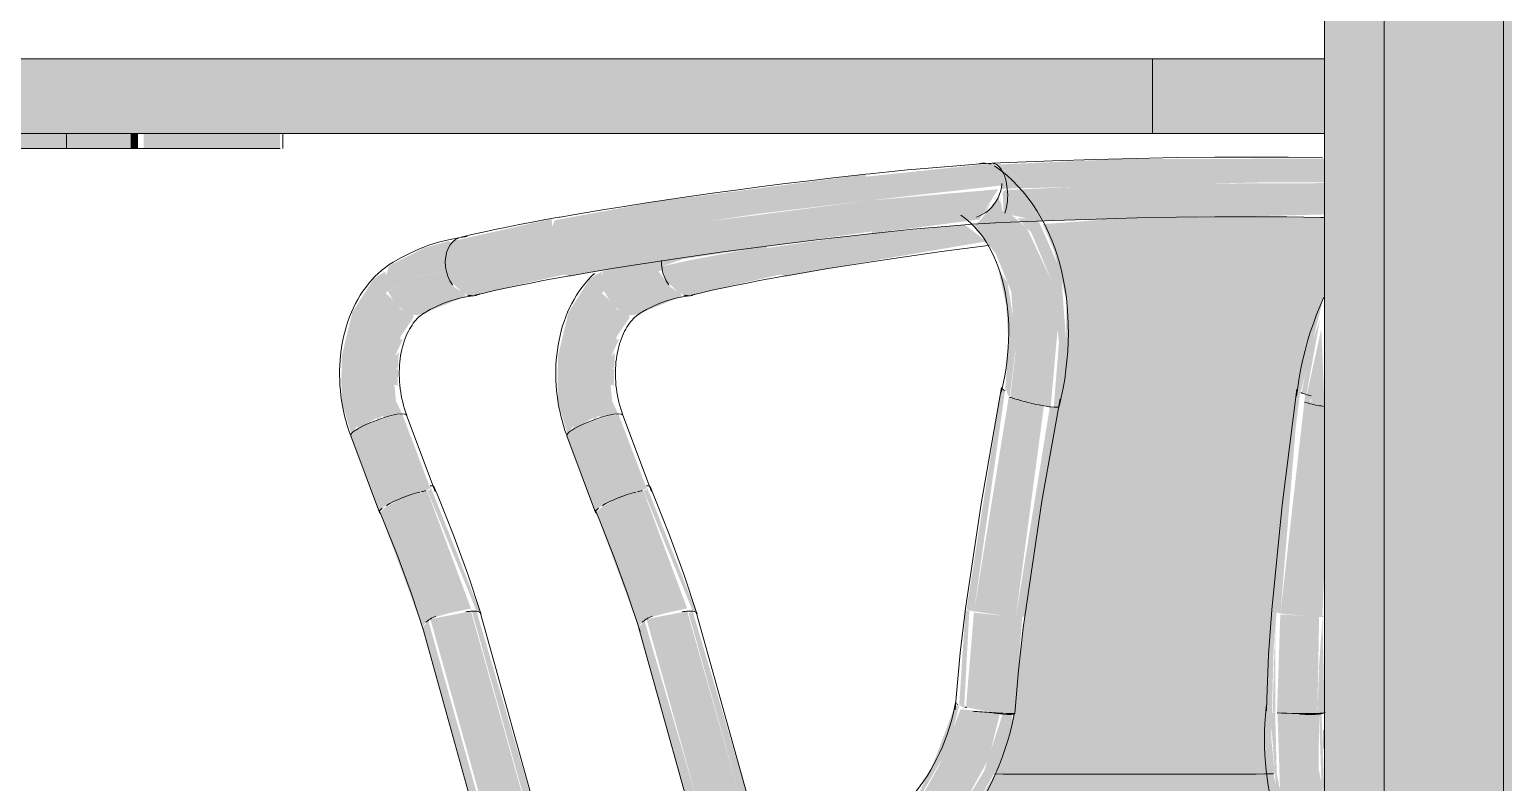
# Model space of a CAD drawing. Header units: inches. Extents: x 20426 to 92531, y -195 to 750.
# Drawn here: x 28045.25 to 28069.96, y 17.86 to 30.5 of the extents above; entities that cross this region are included whole.
import ezdxf

# ---------------------------------------------------------------- set-up
doc = ezdxf.new("R2010")
doc.units = ezdxf.units.IN
doc.header["$MEASUREMENT"] = 0
for name, color, linetype, lineweight in [('A-GLAZ-CWMG', 51, 'Continuous', 9), ('A-WALL-PATT', 111, 'Continuous', 13), ('I-FURN', 30, 'Continuous', 9)]:
    doc.layers.add(name, color=color, linetype=linetype, lineweight=lineweight)

# ---------------------------------------------------------------- blocks, each defined once
blk = doc.blocks.new('Falcon 7700 Series Pedestal Base - 36_ Square Top x 30_ - Wheelchair Height-460525-Elevation - South')
at = {"layer": 'I-FURN'}
for points in [[(26120.753, 28.75), (26123.64, 28.75), (26123.64, 30), (26120.753, 30), (26120.753, 29.509)], [(26103.747, 28.5), (26103.747, 28.75), (26103.622, 28.75), (26103.622, 28.5), (26103.687, 28.5)], [(26104.655, 28.5), (26106.129, 28.5), (26106.129, 28.75), (26103.839, 28.75), (26103.839, 28.5), (26104.598, 28.5)]]:
    blk.add_hatch(color=256, dxfattribs=at).paths.add_polyline_path(points, flags=0)
h = blk.add_hatch(color=256, dxfattribs=at)
h.paths.add_polyline_path([(26100.215, 28.5), (26100.215, 28.75), (26100.129, 28.75), (26100.129, 28.5)], flags=0)
h.paths.add_polyline_path([(26103.622, 28.5), (26103.622, 28.75), (26102.505, 28.75), (26102.505, 28.5)], flags=0)
for p, q in [((26120.753, 30), (26123.64, 30)), ((26106.172, 28.5), (26106.172, 28.75)), ((26123.64, 28.75), (26120.753, 28.75)), ((26103.622, 28.5), (26102.505, 28.5)), ((26103.839, 28.5), (26103.622, 28.5)), ((26103.747, 28.5), (26103.839, 28.5)), ((26106.129, 28.5), (26103.839, 28.5))]:
    blk.add_line(p, q, dxfattribs=at)
blk = doc.blocks.new('HermanMiller_Collection_Air-Chair_SideChair_Arms - Arms-V25-Elevation - South')
at = {"layer": 'I-FURN'}
h = blk.add_hatch(color=256, dxfattribs=at)
h.paths.add_polyline_path([(26114.588, 26.362), (26117.966, 26.939), (26117.614, 27.217), (26115.756, 27.04), (26114.287, 26.828), (26114.392, 26.52), (26114.52, 26.384)], flags=0)
h.paths.add_polyline_path([(26118.035, 26.879), (26118.001, 26.93), (26118.032, 26.881)], flags=0)
for points in [[(26112.959, 26.031), (26114.52, 26.384), (26114.392, 26.52), (26114.281, 26.863), (26113.009, 26.626), (26112.527, 26.52), (26112.605, 26.274), (26112.806, 26.086), (26112.923, 26.037)], [(26111.557, 26.106), (26112.234, 26.384), (26112.541, 26.454), (26112.525, 26.616), (26111.536, 26.438), (26111.525, 26.227)], [(26112.527, 26.52), (26113.009, 26.685), (26112.526, 26.614), (26112.527, 26.52)], [(26110.946, 23.708), (26111.046, 23.844), (26110.925, 24.821), (26111.135, 25.611), (26111.557, 26.106), (26111.526, 26.384), (26111.513, 26.432), (26111.324, 26.314), (26110.964, 25.749), (26110.789, 25.019), (26110.78, 24.589), (26110.792, 24.236)], [(26112.081, 25.705), (26112.859, 26.013), (26112.859, 26.056), (26112.676, 26.172), (26112.471, 26.438), (26112.053, 26.34), (26111.559, 26.104), (26111.691, 25.884), (26111.882, 25.737), (26111.984, 25.706)], [(26111.535, 22.509), (26111.981, 22.7), (26112.197, 22.757), (26111.719, 24.038), (26111.227, 23.88), (26111.055, 23.793), (26111.148, 23.545)], [(26112.198, 22.754), (26112.272, 22.799), (26111.799, 24.046), (26111.726, 24.019), (26112.197, 22.757)], [(26111.417, 22.393), (26111.466, 22.462), (26111.535, 22.509), (26111.055, 23.793), (26110.937, 23.679), (26111.391, 22.462)], [(26112.272, 20.59), (26112.316, 20.625), (26112.577, 20.699), (26112.953, 20.782), (26112.218, 22.757), (26111.888, 22.669), (26111.564, 22.507), (26112.268, 20.602)], [(26113.119, 20.693), (26112.272, 22.835), (26112.278, 22.782), (26112.234, 22.758), (26112.225, 22.754), (26113.048, 20.734), (26113.115, 20.699)], [(26112.143, 20.456), (26112.16, 20.502), (26112.268, 20.604), (26111.56, 22.517), (26111.428, 22.393), (26112.143, 20.458)]]:
    blk.add_hatch(color=256, dxfattribs=at).paths.add_polyline_path(points, flags=0)
h = blk.add_hatch(color=256, dxfattribs=at)
h.paths.add_polyline_path([(26111.055, 23.793), (26111.382, 23.984), (26111.391, 24.101), (26111.501, 23.984), (26111.719, 24.038), (26111.638, 24.841), (26111.775, 25.346), (26111.984, 25.652), (26111.984, 25.706), (26111.782, 25.798), (26111.614, 25.989), (26111.525, 26.068), (26111.083, 25.55), (26110.9, 24.704), (26111.046, 23.844)], flags=0)
h.paths.add_polyline_path([(26111.379, 23.942), (26111.471, 24.016), (26111.391, 24.101), (26111.379, 23.949)], flags=0)
h = blk.add_hatch(color=256, dxfattribs=at)
h.paths.add_polyline_path([(26111.718, 24.039), (26111.799, 24.046), (26111.673, 24.303), (26111.718, 24.041)], flags=0)
h.paths.add_polyline_path([(26111.699, 24.797), (26111.753, 24.821), (26111.711, 24.821)], flags=0)
h.paths.add_polyline_path([(26111.722, 24.518), (26111.739, 25.03), (26111.739, 25.077), (26111.673, 24.999), (26111.607, 24.694), (26111.673, 24.536)], flags=0)
h.paths.add_polyline_path([(26111.673, 24.999), (26111.811, 25.296), (26111.738, 25.298), (26111.708, 25.163)], flags=0)
h = blk.add_hatch(color=256, dxfattribs=at)
h.paths.add_polyline_path([(26117.458, 2), (26115.879, 7.488), (26115.919, 6.91), (26117.33, 2), (26117.388, 2)], flags=0)
h.paths.add_polyline_path([(26114.896, 10.582), (26114.844, 11.378), (26113.643, 15.619), (26113.495, 15.606), (26114.853, 10.735)], flags=0)
h.paths.add_polyline_path([(26112.953, 17.551), (26113.123, 17.552), (26112.237, 20.578), (26112.143, 20.458), (26112.953, 17.552)], flags=0)
h = blk.add_hatch(color=256, dxfattribs=at)
h.paths.add_polyline_path([(26117.884, 2), (26118.191, 2), (26115.892, 10.087), (26115.919, 7.519), (26117.458, 2), (26117.779, 2)], flags=0)
h.paths.add_polyline_path([(26114.899, 11.18), (26114.896, 13.821), (26114.374, 15.589), (26113.671, 15.585), (26114.896, 11.19)], flags=0)
h.paths.add_polyline_path([(26113.123, 17.551), (26113.856, 17.552), (26112.954, 20.734), (26112.272, 20.602), (26113.123, 17.552)], flags=0)
h = blk.add_hatch(color=256, dxfattribs=at)
h.paths.add_polyline_path([(26118.252, 2), (26118.324, 2), (26115.894, 10.579), (26115.919, 10.15), (26118.191, 2)], flags=0)
h.paths.add_polyline_path([(26114.912, 13.765), (26114.896, 14.3), (26114.479, 15.585), (26114.404, 15.585), (26114.896, 13.821)], flags=0)
h.paths.add_polyline_path([(26114.479, 15.597), (26114.469, 15.677), (26114.479, 15.597)], flags=0)
h.paths.add_polyline_path([(26113.856, 17.551), (26113.99, 17.552), (26113.046, 20.734), (26112.979, 20.699), (26113.856, 17.552)], flags=0)
for p, q in [((26112.907, 26.014), (26113.004, 26.027)), ((26112.354, 22.742), (26111.875, 24.026)), ((26111.875, 24.024), (26111.875, 24.025)), ((26110.938, 23.677), (26111.418, 22.392)), ((26113.99, 17.552), (26113.107, 20.719)), ((26112.144, 20.451), (26112.955, 17.543))]:
    blk.add_line(p, q, dxfattribs=at)
at = {"layer": 'I-FURN', "flags": 128}
for points in [[(26114.62, 26.363), (26114.965, 26.423), (26115.318, 26.482), (26115.678, 26.54), (26116.045, 26.597), (26116.417, 26.653), (26116.796, 26.708), (26117.178, 26.762), (26117.565, 26.815), (26117.956, 26.867), (26118.016, 26.874)], [(26111.399, 26.402), (26111.342, 26.348), (26111.288, 26.29), (26111.237, 26.23), (26111.188, 26.167), (26111.142, 26.102), (26111.098, 26.036), (26111.057, 25.967), (26111.019, 25.896), (26110.983, 25.824), (26110.95, 25.75), (26110.92, 25.675), (26110.892, 25.598), (26110.866, 25.52), (26110.843, 25.441), (26110.823, 25.361), (26110.805, 25.28), (26110.79, 25.197), (26110.777, 25.115), (26110.767, 25.031), (26110.759, 24.947), (26110.754, 24.863), (26110.751, 24.778), (26110.751, 24.693), (26110.753, 24.607), (26110.757, 24.522), (26110.764, 24.437), (26110.774, 24.352), (26110.785, 24.267), (26110.799, 24.182), (26110.816, 24.098), (26110.835, 24.015), (26110.856, 23.932), (26110.88, 23.85), (26110.905, 23.768), (26110.934, 23.688), (26110.937, 23.678)], [(26113.02, 26.039), (26113.192, 26.079), (26113.372, 26.119), (26113.56, 26.16), (26113.755, 26.2), (26113.957, 26.24), (26114.167, 26.281), (26114.382, 26.321), (26114.603, 26.36), (26114.62, 26.363)], [(26112.168, 25.737), (26112.272, 25.796), (26112.377, 25.849), (26112.484, 25.895), (26112.592, 25.935), (26112.702, 25.969), (26112.812, 25.996), (26112.907, 26.014)], [(26111.875, 24.025), (26111.856, 24.078), (26111.839, 24.132), (26111.823, 24.186), (26111.809, 24.242), (26111.796, 24.298), (26111.785, 24.354), (26111.775, 24.411), (26111.767, 24.468), (26111.76, 24.525), (26111.755, 24.582), (26111.752, 24.639), (26111.751, 24.696), (26111.751, 24.752), (26111.752, 24.808), (26111.755, 24.863), (26111.76, 24.917), (26111.767, 24.971), (26111.774, 25.023), (26111.784, 25.074), (26111.795, 25.124), (26111.807, 25.173), (26111.82, 25.22), (26111.835, 25.266), (26111.851, 25.31), (26111.868, 25.352), (26111.885, 25.393), (26111.904, 25.431), (26111.924, 25.468), (26111.944, 25.502), (26111.965, 25.535), (26111.987, 25.565), (26112.009, 25.594), (26112.031, 25.62), (26112.053, 25.644), (26112.076, 25.666), (26112.098, 25.686), (26112.12, 25.704), (26112.143, 25.721), (26112.165, 25.735), (26112.168, 25.737)], [(26111.719, 24.038), (26111.617, 24.016), (26111.501, 23.984), (26111.379, 23.942)], [(26111.875, 24.025), (26111.852, 24.042), (26111.799, 24.046), (26111.719, 24.038)], [(26111.055, 23.793), (26110.986, 23.747), (26110.946, 23.708), (26110.937, 23.679)], [(26111.379, 23.942), (26111.258, 23.894), (26111.148, 23.844), (26111.055, 23.793)], [(26113.118, 20.698), (26112.898, 21.355), (26112.659, 22.009), (26112.401, 22.66), (26112.332, 22.826)], [(26112.165, 20.394), (26111.954, 21.025), (26111.725, 21.653), (26111.476, 22.279), (26111.41, 22.438)]]:
    blk.add_lwpolyline(points, dxfattribs=at)
at = {"layer": 'I-FURN'}
for centre, major_axis, ratio, start_param, end_param in [((26112.904, 26.525), (-0.116, 0.486), 0.74611, 1.207402, 1.405643), ((26112.904, 26.525), (-0.116, 0.486), 0.74611, 1.405643, 2.087532), ((26112.904, 26.525), (-0.116, 0.486), 0.74611, 2.814481, 2.976439), ((26112.946, 26.524), (-0.057, 0.497), 0.711436, 2.914489, 3.176288), ((26112.946, 26.524), (-0.057, 0.497), 0.711436, 3.176288, 3.438088), ((26111.886, 22.567), (0.468, 0.175), 0.191458, 0.773364, 0.96478), ((26111.871, 22.632), (0.461, 0.194), 0.144221, 6.220526, 6.744124), ((26111.886, 22.567), (0.468, 0.175), 0.191458, 1.035163, 2.34416), ((26111.886, 22.567), (0.468, 0.175), 0.191458, 2.60596, 3.129558), ((26111.886, 22.567), (0.468, 0.175), 0.191458, 3.141593, 3.391358), ((26112.626, 20.585), (0.482, 0.134), 0.301377, 2.319528, 2.568633), ((26112.626, 20.585), (0.482, 0.134), 0.301377, 2.051225, 2.306833), ((26112.642, 20.546), (0.476, 0.152), 0.239355, 0.740351, 1.000511), ((26112.642, 20.546), (0.476, 0.152), 0.239355, 0.483554, 0.739774), ((26112.642, 20.546), (0.476, 0.152), 0.239355, 6.237561, 6.76116)]:
    blk.add_ellipse(centre, major_axis=major_axis, ratio=ratio, start_param=start_param, end_param=end_param, dxfattribs=at)
blk = doc.blocks.new('Falcon 7700 Series Pedestal Base - 36_ Square Top x 30_ - Wheelchair Height-V45-Elevation - South')
at = {"layer": 'I-FURN'}
for points in [[(26113.294, 28.75), (26120.753, 28.75), (26120.753, 30), (26095.297, 30), (26095.297, 28.75), (26108.975, 28.75)], [(26101.922, 28.5), (26102.505, 28.5), (26102.505, 28.75), (26100.215, 28.75), (26100.215, 28.5), (26101.621, 28.5)]]:
    blk.add_hatch(color=256, dxfattribs=at).paths.add_polyline_path(points, flags=0)
for p, q in [((26095.297, 30), (26120.753, 30)), ((26120.753, 30), (26120.753, 28.75)), ((26120.753, 28.75), (26095.297, 28.75)), ((26102.547, 28.5), (26102.547, 28.75)), ((26102.505, 28.5), (26100.215, 28.5))]:
    blk.add_line(p, q, dxfattribs=at)
blk = doc.blocks.new('HermanMiller_Collection_Air-Chair_SideChair_Arms - Arms-V46-Elevation - South')
at = {"layer": 'I-FURN'}
for points in [[(26115.996, 27.624), (26118.212, 27.877), (26118.236, 27.819), (26118.321, 27.825), (26118.237, 28.117), (26118.091, 28.249), (26115.95, 28.025), (26115.982, 27.75)], [(26118.321, 27.825), (26122.661, 27.931), (26123.64, 27.931), (26123.64, 28.326), (26120.249, 28.322), (26118.143, 28.228), (26118.275, 28.032), (26118.303, 27.933)], [(26110.654, 26.875), (26114.137, 27.401), (26115.996, 27.624), (26115.945, 28.061), (26112.457, 27.611), (26110.734, 27.293), (26110.661, 27.119), (26110.649, 27.002)], [(26117.873, 27.383), (26117.944, 27.431), (26118.196, 27.778), (26118.122, 27.664), (26117.886, 27.392)], [(26118.839, 27.281), (26122.366, 27.359), (26123.64, 27.392), (26123.64, 27.917), (26120.595, 27.904), (26118.322, 27.803), (26118.29, 27.448), (26118.305, 27.4), (26118.809, 27.292)], [(26110.964, 26.362), (26114.681, 26.911), (26116.051, 27.107), (26115.996, 27.624), (26112.337, 27.149), (26110.654, 26.875), (26110.768, 26.52), (26110.896, 26.384)], [(26119.048, 24.162), (26119.163, 25.458), (26119.075, 26.251), (26118.647, 27.165), (26118.391, 27.384), (26118.238, 27.452), (26118.219, 27.579), (26118.166, 27.671), (26118.009, 27.466), (26117.857, 27.284), (26117.802, 27.242), (26117.762, 27.181), (26118.126, 26.739), (26118.388, 26.097), (26118.456, 25.064), (26118.369, 24.324), (26119.003, 24.169)], [(26108.902, 26.52), (26110.654, 26.875), (26110.69, 27.219), (26110.682, 27.317), (26109.044, 26.95), (26108.926, 26.768), (26108.901, 26.648)], [(26120.401, 17.999), (26122.808, 18.008), (26122.746, 18.602), (26122.787, 20.133), (26122.966, 22.306), (26123.232, 24.408), (26123.24, 24.408), (26123.47, 25.379), (26123.64, 26.075), (26123.64, 27.341), (26120.358, 27.334), (26118.916, 27.229), (26119.104, 26.788), (26119.316, 25.936), (26119.293, 24.873), (26119.105, 23.739), (26118.611, 20.635), (26118.399, 19.016), (26118.422, 18.974), (26118.114, 18.003), (26119.774, 17.999)], [(26107.933, 26.106), (26108.437, 26.344), (26108.916, 26.454), (26108.912, 26.703), (26109.011, 26.913), (26108.962, 26.946), (26108.552, 26.833), (26107.959, 26.533), (26107.894, 26.344), (26107.9, 26.227)], [(26109.334, 26.031), (26110.896, 26.384), (26110.768, 26.52), (26110.654, 26.875), (26108.902, 26.52), (26108.98, 26.274), (26109.182, 26.086), (26109.298, 26.037)], [(26108.456, 25.705), (26109.235, 26.013), (26109.235, 26.056), (26109.052, 26.172), (26108.902, 26.45), (26108.429, 26.34), (26107.934, 26.104), (26108.066, 25.884), (26108.258, 25.737), (26108.36, 25.706)], [(26118.36, 24.327), (26118.477, 25.289), (26118.324, 26.253), (26118.174, 26.451), (26118.302, 25.867), (26118.342, 25.19), (26118.284, 24.439), (26118.298, 24.465), (26118.328, 24.368), (26118.36, 24.327)], [(26107.322, 23.708), (26107.422, 23.844), (26107.301, 24.821), (26107.459, 25.55), (26107.933, 26.106), (26107.9, 26.377), (26107.889, 26.432), (26107.7, 26.314), (26107.339, 25.749), (26107.164, 25.019), (26107.156, 24.589), (26107.168, 24.236)], [(26123.335, 24.369), (26123.567, 25.645), (26123.385, 25.103), (26123.257, 24.397), (26123.325, 24.372)], [(26123.64, 24.17), (26123.586, 25.471), (26123.341, 24.368), (26123.417, 24.286), (26123.424, 24.208), (26123.559, 24.182)], [(26117.763, 20.731), (26118.283, 24.439), (26118.222, 24.485), (26117.637, 20.767), (26117.685, 20.75)], [(26118.464, 20.637), (26118.935, 24.18), (26118.356, 24.329), (26118.346, 24.327), (26117.763, 20.731), (26118.369, 20.643)], [(26123.501, 20.635), (26123.604, 20.637), (26123.64, 21.531), (26123.64, 24.17), (26123.4, 24.254), (26123.417, 24.346), (26123.315, 24.375), (26122.9, 20.696), (26123.498, 20.635)], [(26107.911, 22.509), (26108.356, 22.7), (26108.573, 22.757), (26108.094, 24.038), (26107.603, 23.88), (26107.431, 23.793), (26107.524, 23.545)], [(26108.574, 22.754), (26108.647, 22.799), (26108.175, 24.046), (26108.101, 24.019), (26108.573, 22.757)], [(26118.544, 20.635), (26118.612, 20.647), (26119.187, 24.202), (26119.125, 24.155), (26119.033, 24.155), (26118.464, 20.637), (26118.528, 20.635)], [(26122.9, 20.696), (26123.174, 24.029), (26122.953, 22.18), (26122.822, 20.716)], [(26107.793, 22.393), (26107.842, 22.462), (26107.911, 22.509), (26107.431, 23.793), (26107.313, 23.679), (26107.767, 22.462)], [(26108.648, 20.59), (26108.692, 20.625), (26108.953, 20.699), (26109.329, 20.78), (26108.594, 22.757), (26108.263, 22.669), (26107.939, 22.507), (26108.644, 20.602)], [(26109.495, 20.693), (26108.647, 22.835), (26108.654, 22.782), (26108.609, 22.758), (26108.601, 22.754), (26109.423, 20.734), (26109.491, 20.699)], [(26108.519, 20.456), (26108.536, 20.502), (26108.643, 20.604), (26107.935, 22.517), (26107.804, 22.393), (26108.518, 20.458)], [(26113.664, 2), (26113.833, 2), (26108.613, 20.578), (26108.518, 20.458), (26113.294, 3.324)], [(26114.478, 2), (26114.566, 2), (26109.329, 20.734), (26108.648, 20.602), (26111.393, 10.757), (26113.833, 2), (26114.385, 2)], [(26114.566, 2), (26114.7, 2), (26110.508, 16.829), (26110.534, 16.923), (26110.515, 17.015), (26109.422, 20.734), (26109.345, 20.734), (26113.432, 6.068)], [(26117.596, 19.093), (26117.685, 20.75), (26117.618, 20.75), (26117.515, 19.16), (26117.587, 19.118)], [(26118.299, 19.02), (26118.464, 20.637), (26117.761, 20.71), (26117.628, 19.123), (26118.075, 19.033), (26118.241, 19.023)], [(26122.812, 19.034), (26122.818, 20.665), (26122.768, 19.039)], [(26123.295, 19.015), (26123.519, 19.02), (26123.549, 20.636), (26123.003, 20.677), (26122.898, 20.677), (26122.843, 19.032), (26123.166, 19.017)], [(26123.519, 19.02), (26123.64, 19.032), (26123.604, 20.635), (26123.549, 19.83)], [(26123.604, 20.637), (26123.64, 20.644), (26123.605, 20.644)], [(26116.905, 17.697), (26117.338, 18.452), (26117.515, 19.16), (26117.443, 19.142), (26117.09, 18.205), (26116.85, 17.708)], [(26117.471, 17.287), (26118.008, 18.254), (26118.196, 19.014), (26117.537, 19.091), (26117.191, 18.172), (26116.924, 17.688), (26117.22, 17.516), (26117.392, 17.371)], [(26123.035, 17.073), (26122.838, 18.008), (26122.812, 19.034), (26122.733, 19.034), (26122.839, 17.581), (26122.988, 17.091), (26123.035, 17.073)], [(26117.573, 17.095), (26118.147, 18.094), (26118.399, 18.894), (26118.399, 19.002), (26118.244, 19.009), (26117.932, 18.051), (26117.471, 17.287), (26117.565, 17.144)], [(26118.399, 19.002), (26118.299, 19.02), (26118.379, 19.003)], [(26123.146, 17.058), (26123.451, 17.118), (26123.64, 17.226), (26123.603, 17.789), (26123.538, 18.094), (26123.55, 19.009), (26122.96, 19.024), (26122.851, 19.026), (26122.893, 17.748), (26123.035, 17.073)], [(26123.456, 19.002), (26123.252, 19.016), (26123.416, 19.003)], [(26123.64, 17.611), (26123.589, 19.016), (26123.55, 19.009), (26123.586, 17.869), (26123.628, 17.67)]]:
    blk.add_hatch(color=256, dxfattribs=at).paths.add_polyline_path(points, flags=0)
h = blk.add_hatch(color=256, dxfattribs=at)
h.paths.add_polyline_path([(26117.908, 27.393), (26118.121, 27.599), (26117.964, 27.453), (26117.911, 27.396)], flags=0)
h.paths.add_polyline_path([(26116.053, 27.076), (26117.855, 27.307), (26118.166, 27.814), (26115.996, 27.624), (26116.051, 27.107)], flags=0)
h.paths.add_polyline_path([(26118.274, 27.402), (26118.322, 27.603), (26118.321, 27.825), (26118.243, 27.77), (26118.26, 27.409)], flags=0)
h = blk.add_hatch(color=256, dxfattribs=at)
h.paths.add_polyline_path([(26119.125, 24.155), (26119.175, 24.162), (26119.325, 25.026), (26119.22, 26.432), (26118.846, 27.281), (26118.662, 27.327), (26118.495, 27.325), (26118.725, 27.084), (26119.076, 26.248), (26119.187, 25.242), (26119.099, 24.158)], flags=0)
h.paths.add_polyline_path([(26118.225, 27.609), (26118.183, 27.715), (26118.207, 27.628), (26118.22, 27.614)], flags=0)
h = blk.add_hatch(color=256, dxfattribs=at)
h.paths.add_polyline_path([(26107.431, 23.793), (26107.758, 23.984), (26107.767, 24.101), (26107.877, 23.984), (26108.094, 24.038), (26108.014, 24.841), (26108.15, 25.346), (26108.36, 25.652), (26108.36, 25.706), (26108.158, 25.798), (26107.99, 25.989), (26107.9, 26.068), (26107.459, 25.55), (26107.275, 24.704), (26107.422, 23.844)], flags=0)
h.paths.add_polyline_path([(26107.754, 23.942), (26107.846, 24.016), (26107.767, 24.101), (26107.755, 23.949)], flags=0)
h = blk.add_hatch(color=256, dxfattribs=at)
h.paths.add_polyline_path([(26108.094, 24.039), (26108.175, 24.046), (26108.049, 24.303), (26108.094, 24.041)], flags=0)
h.paths.add_polyline_path([(26108.075, 24.797), (26108.129, 24.821), (26108.086, 24.821)], flags=0)
h.paths.add_polyline_path([(26108.098, 24.518), (26108.115, 25.03), (26108.115, 25.077), (26108.048, 24.999), (26107.982, 24.694), (26108.048, 24.536)], flags=0)
h.paths.add_polyline_path([(26108.048, 24.999), (26108.187, 25.296), (26108.113, 25.298), (26108.084, 25.163)], flags=0)
h = blk.add_hatch(color=256, dxfattribs=at)
h.paths.add_polyline_path([(26118.369, 19.83), (26118.299, 19.02), (26118.379, 19.016)], flags=0)
h.paths.add_polyline_path([(26118.429, 19.015), (26118.446, 19.017), (26118.572, 20.637), (26118.464, 20.635), (26118.369, 19.83), (26118.379, 19.016)], flags=0)
h = blk.add_hatch(color=256, dxfattribs=at)
h.paths.add_polyline_path([(26117.573, 17.095), (26117.486, 17.268), (26117.566, 17.106)], flags=0)
h.paths.add_polyline_path([(26118.335, 16.876), (26121.934, 16.92), (26122.856, 17.011), (26122.862, 17.264), (26122.838, 17.742), (26122.784, 18.004), (26118.111, 17.998), (26117.573, 17.095), (26117.537, 17.095), (26117.388, 16.91), (26117.614, 16.902)], flags=0)
for p, q in [((26109.265, 27.021), (26109.12, 27)), ((26109.283, 26.014), (26109.379, 26.027)), ((26108.73, 22.742), (26108.25, 24.026)), ((26108.251, 24.024), (26108.251, 24.025)), ((26107.313, 23.677), (26107.793, 22.392)), ((26114.701, 2), (26109.483, 20.719)), ((26108.52, 20.451), (26113.663, 2))]:
    blk.add_line(p, q, dxfattribs=at)
at = {"layer": 'I-FURN', "flags": 128}
for points in [[(26118.067, 28.251), (26117.872, 28.238), (26117.674, 28.224), (26117.473, 28.209), (26117.27, 28.193), (26117.064, 28.176), (26116.858, 28.158), (26116.649, 28.139), (26116.44, 28.118), (26116.23, 28.097), (26116.019, 28.075), (26115.944, 28.066)], [(26123.605, 28.34), (26123.029, 28.35), (26122.427, 28.353), (26121.801, 28.352), (26121.152, 28.345), (26120.481, 28.332), (26119.789, 28.314), (26119.077, 28.291), (26118.346, 28.263), (26118.069, 28.251)], [(26118.106, 28.206), (26118.21, 28.13), (26118.311, 28.048), (26118.407, 27.961), (26118.499, 27.868), (26118.587, 27.77), (26118.669, 27.667), (26118.748, 27.559), (26118.821, 27.447), (26118.89, 27.331), (26118.953, 27.211), (26119.012, 27.088), (26119.067, 26.961), (26119.116, 26.83), (26119.161, 26.697), (26119.2, 26.561), (26119.235, 26.422), (26119.265, 26.281), (26119.29, 26.138), (26119.311, 25.993), (26119.326, 25.845), (26119.337, 25.697), (26119.344, 25.547), (26119.345, 25.395), (26119.342, 25.243), (26119.334, 25.09), (26119.321, 24.936), (26119.304, 24.782), (26119.283, 24.628), (26119.257, 24.474), (26119.226, 24.32), (26119.191, 24.167)], [(26110.823, 27.348), (26111.173, 27.409), (26111.532, 27.468), (26111.897, 27.527), (26112.269, 27.585), (26112.646, 27.642), (26113.029, 27.698), (26113.417, 27.753), (26113.808, 27.806), (26114.203, 27.858), (26114.601, 27.909), (26115.001, 27.958), (26115.402, 28.005), (26115.805, 28.051), (26115.944, 28.066)], [(26109.164, 27.012), (26109.345, 27.054), (26109.533, 27.096), (26109.729, 27.138), (26109.932, 27.18), (26110.141, 27.222), (26110.357, 27.263), (26110.578, 27.304), (26110.806, 27.345), (26110.823, 27.348)], [(26118.122, 27.252), (26117.932, 27.24), (26117.738, 27.226), (26117.542, 27.212), (26117.344, 27.196), (26117.143, 27.179), (26116.94, 27.162), (26116.737, 27.143), (26116.532, 27.123), (26116.326, 27.102), (26116.12, 27.08), (26116.053, 27.072)], [(26117.541, 27.38), (26117.601, 27.337), (26117.659, 27.29), (26117.715, 27.239), (26117.77, 27.183), (26117.823, 27.123), (26117.875, 27.059), (26117.925, 26.991), (26117.972, 26.918), (26118.018, 26.842), (26118.061, 26.761), (26118.101, 26.676), (26118.139, 26.587), (26118.174, 26.495), (26118.206, 26.399), (26118.235, 26.299), (26118.261, 26.196), (26118.283, 26.091), (26118.303, 25.982), (26118.318, 25.87), (26118.33, 25.756), (26118.339, 25.64), (26118.344, 25.521), (26118.345, 25.401), (26118.342, 25.279), (26118.336, 25.156), (26118.326, 25.032), (26118.312, 24.907), (26118.294, 24.781), (26118.273, 24.655), (26118.248, 24.529), (26118.219, 24.402)], [(26123.64, 27.339), (26123.576, 27.341), (26123.009, 27.35), (26122.416, 27.353), (26121.799, 27.352), (26121.157, 27.344), (26120.493, 27.332), (26119.808, 27.314), (26119.102, 27.291), (26118.377, 27.263), (26118.12, 27.252)], [(26109.12, 27), (26108.953, 26.968), (26108.787, 26.926), (26108.624, 26.874), (26108.464, 26.814), (26108.307, 26.744), (26108.153, 26.666), (26108.025, 26.592)], [(26110.996, 26.363), (26111.341, 26.423), (26111.694, 26.482), (26112.054, 26.54), (26112.42, 26.597), (26112.793, 26.653), (26113.171, 26.708), (26113.554, 26.762), (26113.941, 26.815), (26114.331, 26.867), (26114.725, 26.917), (26115.12, 26.965), (26115.517, 27.012), (26115.915, 27.057), (26116.053, 27.072)], [(26108.025, 26.592), (26107.959, 26.55), (26107.895, 26.504), (26107.834, 26.455), (26107.775, 26.402), (26107.718, 26.348), (26107.664, 26.29), (26107.613, 26.23), (26107.564, 26.167), (26107.518, 26.102), (26107.474, 26.036), (26107.433, 25.967), (26107.395, 25.896), (26107.359, 25.824), (26107.326, 25.75), (26107.295, 25.675), (26107.267, 25.598), (26107.242, 25.52), (26107.219, 25.441), (26107.199, 25.361), (26107.181, 25.28), (26107.165, 25.197), (26107.153, 25.115), (26107.142, 25.031), (26107.135, 24.947), (26107.129, 24.863), (26107.127, 24.778), (26107.126, 24.693), (26107.128, 24.607), (26107.133, 24.522), (26107.14, 24.437), (26107.149, 24.352), (26107.161, 24.267), (26107.175, 24.182), (26107.192, 24.098), (26107.211, 24.015), (26107.232, 23.932), (26107.255, 23.85), (26107.281, 23.768), (26107.309, 23.688), (26107.313, 23.678)], [(26109.395, 26.039), (26109.567, 26.079), (26109.748, 26.119), (26109.935, 26.16), (26110.131, 26.2), (26110.333, 26.24), (26110.542, 26.281), (26110.758, 26.321), (26110.979, 26.36), (26110.996, 26.363)], [(26108.543, 25.737), (26108.647, 25.796), (26108.753, 25.849), (26108.86, 25.895), (26108.968, 25.935), (26109.078, 25.969), (26109.188, 25.996), (26109.283, 26.014)], [(26123.627, 26.005), (26123.565, 25.86), (26123.506, 25.713), (26123.452, 25.564), (26123.401, 25.414), (26123.355, 25.263), (26123.313, 25.111), (26123.275, 24.958), (26123.242, 24.804), (26123.213, 24.65), (26123.189, 24.496), (26123.169, 24.342)], [(26108.251, 24.025), (26108.232, 24.078), (26108.215, 24.132), (26108.199, 24.186), (26108.185, 24.242), (26108.172, 24.298), (26108.16, 24.354), (26108.151, 24.411), (26108.142, 24.468), (26108.136, 24.525), (26108.131, 24.582), (26108.128, 24.639), (26108.126, 24.696), (26108.126, 24.752), (26108.128, 24.808), (26108.131, 24.863), (26108.136, 24.917), (26108.142, 24.971), (26108.15, 25.023), (26108.159, 25.074), (26108.17, 25.124), (26108.182, 25.173), (26108.196, 25.22), (26108.21, 25.266), (26108.226, 25.31), (26108.243, 25.352), (26108.261, 25.393), (26108.28, 25.431), (26108.3, 25.468), (26108.32, 25.502), (26108.341, 25.535), (26108.362, 25.565), (26108.384, 25.594), (26108.406, 25.62), (26108.429, 25.644), (26108.451, 25.666), (26108.474, 25.686), (26108.496, 25.704), (26108.518, 25.721), (26108.54, 25.735), (26108.543, 25.737)], [(26118.222, 24.486), (26117.88, 22.535), (26117.621, 20.78)], [(26118.612, 20.647), (26118.901, 22.582), (26119.205, 24.299)], [(26123.173, 24.462), (26122.927, 22.511), (26122.755, 20.756)], [(26108.094, 24.038), (26107.993, 24.016), (26107.877, 23.984), (26107.754, 23.942)], [(26108.251, 24.025), (26108.228, 24.042), (26108.175, 24.046), (26108.094, 24.038)], [(26107.431, 23.793), (26107.362, 23.747), (26107.322, 23.708), (26107.313, 23.679)], [(26107.754, 23.942), (26107.634, 23.894), (26107.524, 23.844), (26107.431, 23.793)], [(26109.494, 20.698), (26109.274, 21.355), (26109.035, 22.009), (26108.777, 22.66), (26108.708, 22.826)], [(26108.541, 20.394), (26108.33, 21.025), (26108.1, 21.653), (26107.852, 22.279), (26107.786, 22.438)], [(26117.621, 20.78), (26117.532, 20.034), (26117.463, 19.284), (26117.448, 19.086)], [(26118.446, 19.017), (26118.507, 19.739), (26118.588, 20.458), (26118.612, 20.647)], [(26122.755, 20.756), (26122.702, 20.009), (26122.67, 19.26), (26122.666, 19.062)], [(26117.453, 19.197), (26117.432, 19.09), (26117.407, 18.983), (26117.378, 18.877), (26117.347, 18.771), (26117.311, 18.667), (26117.273, 18.563), (26117.232, 18.461), (26117.187, 18.361), (26117.14, 18.262), (26117.09, 18.166), (26117.036, 18.071), (26116.981, 17.979), (26116.922, 17.889), (26116.862, 17.802), (26116.799, 17.718), (26116.78, 17.694)], [(26122.848, 17.218), (26122.81, 17.332), (26122.776, 17.448), (26122.746, 17.567), (26122.719, 17.688), (26122.695, 17.812), (26122.676, 17.937), (26122.66, 18.064), (26122.647, 18.192), (26122.639, 18.322), (26122.633, 18.453), (26122.632, 18.585), (26122.633, 18.719), (26122.639, 18.853), (26122.647, 18.987), (26122.66, 19.122), (26122.664, 19.161)], [(26117.565, 17.075), (26117.649, 17.185), (26117.73, 17.298), (26117.807, 17.414), (26117.88, 17.533), (26117.95, 17.655), (26118.016, 17.779), (26118.078, 17.905), (26118.136, 18.033), (26118.191, 18.164), (26118.241, 18.296), (26118.287, 18.429), (26118.329, 18.565), (26118.367, 18.701), (26118.4, 18.838), (26118.429, 18.976), (26118.437, 19.015)], [(26123.637, 18.376), (26123.633, 18.48), (26123.632, 18.585), (26123.633, 18.692), (26123.637, 18.801)]]:
    blk.add_lwpolyline(points, dxfattribs=at)
at = {"layer": 'I-FURN'}
for centre, major_axis, ratio, start_param, end_param in [((26117.823, 27.793), (0.282, 0.413), 0.716528, 0.185746, 0.709345), ((26117.823, 27.793), (0.282, 0.413), 0.716528, 4.898135, 5.421734), ((26117.823, 27.793), (0.282, 0.413), 0.716528, 3.850938, 4.898135), ((26109.279, 26.525), (-0.116, 0.486), 0.74611, 0.096646, 1.405643), ((26109.279, 26.525), (-0.116, 0.486), 0.74611, 1.405643, 2.087532), ((26109.279, 26.525), (-0.116, 0.486), 0.74611, 2.814481, 2.976439), ((26109.322, 26.524), (-0.057, 0.497), 0.711436, 2.914489, 3.176288), ((26109.322, 26.524), (-0.057, 0.497), 0.711436, 3.176288, 3.438088), ((26118.714, 24.392), (-0.491, 0.093), 0.137076, 0.008955, 0.532553), ((26118.705, 24.285), (-0.486, 0.118), 0.11091, 0.809563, 1.03976), ((26118.705, 24.285), (-0.486, 0.118), 0.11091, 1.071362, 1.306336), ((26118.705, 24.285), (-0.486, 0.118), 0.11091, 1.333161, 1.570492), ((26118.705, 24.285), (-0.486, 0.118), 0.11091, 1.594961, 1.833307), ((26118.714, 24.392), (-0.491, 0.093), 0.137076, 3.141593, 3.150547), ((26123.668, 24.392), (-0.495, 0.07), 0.185134, 0.571711, 0.802516), ((26123.665, 24.285), (-0.497, 0.057), 0.234229, 0.788125, 1.013719), ((26123.668, 24.392), (-0.495, 0.07), 0.185134, 0.829359, 1.064316), ((26118.705, 24.285), (-0.486, 0.118), 0.11091, 1.85676, 2.091176), ((26118.705, 24.285), (-0.486, 0.118), 0.11091, 2.11856, 2.380359), ((26118.705, 24.285), (-0.486, 0.118), 0.11091, 2.380359, 3.165757), ((26123.665, 24.285), (-0.497, 0.057), 0.234229, 1.049924, 1.293947), ((26123.665, 24.285), (-0.497, 0.057), 0.234229, 1.311723, 1.546616), ((26108.262, 22.567), (0.468, 0.175), 0.191458, 0.773364, 0.96478), ((26108.247, 22.632), (0.461, 0.194), 0.144221, 6.220526, 6.744124), ((26108.262, 22.567), (0.468, 0.175), 0.191458, 1.035163, 2.34416), ((26108.262, 22.567), (0.468, 0.175), 0.191458, 2.60596, 3.129558), ((26108.262, 22.567), (0.468, 0.175), 0.191458, 3.141593, 3.391358), ((26109.001, 20.585), (0.482, 0.134), 0.301377, 2.319528, 2.568633), ((26109.001, 20.585), (0.482, 0.134), 0.301377, 2.051225, 2.306833), ((26109.017, 20.546), (0.476, 0.152), 0.239355, 0.740351, 1.000511), ((26109.017, 20.546), (0.476, 0.152), 0.239355, 0.483554, 0.739774), ((26109.017, 20.546), (0.476, 0.152), 0.239355, 6.237561, 6.76116), ((26117.945, 19.106), (-0.492, 0.091), 0.107353, 6.170071, 6.69367), ((26117.945, 19.106), (-0.492, 0.091), 0.107353, 0.845068, 0.934083), ((26117.947, 19.052), (-0.499, 0.035), 0.020295, 1.1461, 1.798046), ((26117.945, 19.106), (-0.492, 0.091), 0.107353, 1.805656, 2.24308), ((26117.947, 19.052), (-0.499, 0.035), 0.020295, 1.832193, 2.355791), ((26123.166, 19.052), (-0.5, 0.01), 0.069551, 0.871848, 2.358013), ((26123.166, 19.052), (-0.5, 0.01), 0.069551, 2.358013, 2.881612), ((26117.945, 19.106), (-0.492, 0.091), 0.107353, 2.24308, 3.141593), ((26117.947, 19.052), (-0.499, 0.035), 0.020295, 2.355791, 3.141189), ((26123.161, 19.106), (-0.497, 0.055), 0.180952, 1.703778, 2.489176), ((26123.161, 19.106), (-0.497, 0.055), 0.180952, 2.489176, 2.750976)]:
    blk.add_ellipse(centre, major_axis=major_axis, ratio=ratio, start_param=start_param, end_param=end_param, dxfattribs=at)
for points, knots in [([(26118.321, 27.825), (26118.315, 27.881), (26118.294, 27.989), (26118.234, 28.139), (26118.161, 28.225), (26118.109, 28.246), (26118.091, 28.249)], [-1, -1, -1, -1, -0.7857143, -0.5714286, -0.2857143, -0.1428571, -0.1428571, -0.1428571, -0.1428571]), ([(26118.105, 18.003), (26118.88, 18), (26120.462, 17.997), (26121.999, 18.001), (26122.786, 18.004)], [-0.9052569, -0.9052569, -0.9052569, -0.9052569, -0.5, -0.0683485, -0.0683485, -0.0683485, -0.0683485])]:
    blk.add_open_spline(points, degree=3, knots=knots, dxfattribs=at)
blk.add_open_spline([(26118.278, 27.411), (26118.3, 27.466), (26118.33, 27.598), (26118.329, 27.751), (26118.321, 27.825)], degree=3, dxfattribs=at)
blk = doc.blocks.new('Rectangular Mullion - Rectangular Mullion 1-827449-Elevation - South')
at = {"layer": 'A-GLAZ-CWMG'}
blk.add_hatch(color=256, dxfattribs=at).paths.add_polyline_path([(26016.078, 2), (26018.078, 2), (26018.078, 96), (26016.078, 96), (26016.078, 20.133)], flags=0)
for p, q in [((26016.078, 96), (26016.078, 2)), ((26018.078, 2), (26018.078, 96))]:
    blk.add_line(p, q, dxfattribs=at)
blk = doc.blocks.new('Rectangular Mullion - Rectangular Mullion 1-836905-Elevation - South')
at = {"layer": 'A-GLAZ-CWMG'}
h = blk.add_hatch(color=256, dxfattribs=at)
h.paths.add_polyline_path([(26124.64, 2), (26124.64, 96), (26123.64, 96), (26123.64, 2)], flags=0)
h.paths.add_polyline_path([(26127.64, 2), (26127.64, 96), (26126.64, 96), (26126.64, 2)], flags=0)
blk.add_line((26123.64, 2), (26123.64, 96), dxfattribs=at)

msp = doc.modelspace()

# ---------------------------------------------------------------- hatches: boundary and pattern name
at = {"layer": 'A-WALL-PATT', "lineweight": 9}
h = msp.add_hatch(dxfattribs=at)
h.set_pattern_fill('FP_11', color=256, style=0, pattern_type=2)
h.set_pattern_definition([(0, (28221.96, 0.25), (-193, 193), [48, -145]), (90, (28221.96, 0.25), (-193, 1e-14), [96.25, -96.75]), (180, (28269.96, 96.5), (-193, 193), [48, -145]), (90, (28269.96, 0.25), (-193, 1e-14), [96.25, -96.75]), (180, (28269.96, 96.75), (-193, 193), [48, -145]), (90, (28269.96, 96.75), (-193, 1e-14), [96.25, -96.75]), (0, (28221.96, 193), (-193, 193), [48, -145]), (90, (28221.96, 96.75), (-193, 1e-14), [96.25, -96.75]), (0, (28270.21, 48.25), (-193, 193), [48, -145]), (90, (28270.21, 0), (-193, 1e-14), [48.25, -144.75]), (90, (28318.21, 0), (-193, 1e-14), [48.25, -144.75]), (0, (28270.21, 144.75), (-193, 193), [48, -145]), (90, (28270.21, 48.5), (-193, 1e-14), [96.25, -96.75]), (180, (28318.21, 48.5), (-193, 193), [48, -145]), (90, (28318.21, 48.5), (-193, 1e-14), [96.25, -96.75]), (90, (28270.21, 145), (-193, 1e-14), [48, -145]), (180, (28318.21, 145), (-193, 193), [48, -145]), (90, (28318.21, 145), (-193, 1e-14), [48, -145]), (0, (28318.46, 0.25), (-193, 193), [48, -145]), (90, (28318.46, 0.25), (-193, 1e-14), [96.25, -96.75]), (180, (28366.46, 96.5), (-193, 193), [48, -145]), (90, (28366.46, 0.25), (-193, 1e-14), [96.25, -96.75]), (180, (28366.46, 96.75), (-193, 193), [48, -145]), (90, (28366.46, 96.75), (-193, 1e-14), [96.25, -96.75]), (180, (28366.46, 193), (-193, 193), [48, -145]), (90, (28318.46, 96.75), (-193, 1e-14), [96.25, -96.75]), (0, (28366.71, 48.25), (-193, 193), [48, -145]), (90, (28366.71, 0), (-193, 1e-14), [48.25, -144.75]), (90, (28414.71, 0), (-193, 1e-14), [48.25, -144.75]), (0, (28366.71, 144.75), (-193, 193), [48, -145]), (90, (28366.71, 48.5), (-193, 1e-14), [96.25, -96.75]), (180, (28414.71, 48.5), (-193, 193), [48, -145]), (90, (28414.71, 48.5), (-193, 1e-14), [96.25, -96.75]), (90, (28366.71, 145), (-193, 1e-14), [48, -145]), (180, (28414.71, 145), (-193, 193), [48, -145]), (90, (28414.71, 145), (-193, 1e-14), [48, -145])])
h.paths.add_polyline_path([(27942.714, 2), (27959.402, 2), (27959.402, 45.518), (27939.441, 45.518), (27939.441, 36), (27942.714, 36), (27942.714, 20.133)], flags=0)
h.paths.add_polyline_path([(28072.594, 2), (28074.583, 2), (28070.964, 13.026), (28070.964, 5.181), (28072.008, 2), (28072.524, 2)], flags=0)
h.paths.add_polyline_path([(28033.777, 2), (28034.181, 2), (28033.777, 8.96)], flags=0)
h.paths.add_polyline_path([(28036.5, 2), (28036.5, 28.5), (28033.795, 28.5), (28033.852, 16.906), (28034.065, 16.615), (28034.303, 16.145), (28034.305, 15.974), (28034.4, 15.445), (28035.216, 2), (28035.297, 2)], flags=0)
h.paths.add_polyline_path([(28076.288, 2), (28104.152, 2), (28104.152, 45.518), (28070.964, 45.518), (28071.012, 28.32), (28072.776, 28.189), (28072.865, 28.162), (28073.249, 28.001), (28073.506, 27.56), (28073.468, 27.37), (28073.227, 27.076), (28072.935, 26.817), (28072.7, 26.714), (28071.928, 26.362), (28071.737, 26.078), (28071.374, 25.296), (28071.2, 24.712), (28071.043, 23.793), (28070.964, 23.181), (28070.981, 16.975), (28071.206, 16.718), (28071.318, 16.512), (28071.275, 16.07), (28071.107, 15.793), (28075.632, 2), (28076.266, 2)], flags=0)
h.paths.add_polyline_path([(28044.367, 2), (28045.685, 2), (28046.505, 15.676), (28046.703, 16.429), (28047.015, 16.906), (28047.07, 17.034), (28047.166, 17.184), (28047.224, 17.236), (28047.467, 17.47), (28048.072, 17.496), (28048.104, 17.552), (28048.342, 17.552), (28052.652, 17.552), (28051.643, 20.996), (28050.492, 24.236), (28050.488, 25.019), (28050.566, 25.428), (28050.811, 26.039), (28051.471, 26.648), (28052.225, 26.933), (28055.781, 27.611), (28059.282, 28.062), (28061.952, 28.266), (28065.655, 28.346), (28066.964, 28.338), (28066.964, 28.75), (28049.453, 28.75), (28049.453, 28.5), (28047.163, 28.5), (28047.163, 28.75), (28047.071, 28.75), (28047.071, 28.5), (28044.367, 28.5), (28044.367, 10.757)], flags=0)
h.paths.add_polyline_path([(28047.477, 2), (28049.31, 2), (28050.104, 15.918), (28047.56, 16.092), (28047.496, 16.084), (28047.455, 15.978), (28047.453, 15.848), (28047.477, 15.619), (28046.685, 2), (28047.467, 2)], flags=0)
h.paths.add_polyline_path([(28111.271, 26.785), (28111.134, 26.953), (28111.236, 26.821)], flags=0)
h.paths.add_polyline_path([(28106.152, 2), (28108.522, 2), (28113.022, 15.836), (28112.846, 16.124), (28112.837, 16.512), (28113.131, 16.941), (28113.316, 17.162), (28113.373, 17.159), (28113.437, 17.318), (28113.435, 17.377), (28113.408, 17.52), (28113.477, 17.746), (28113.554, 18.263), (28113.572, 18.406), (28113.448, 20.747), (28113.043, 24.299), (28112.763, 25.346), (28112.539, 25.854), (28112.178, 26.418), (28112.065, 26.493), (28111.118, 26.882), (28110.963, 27.034), (28110.686, 27.37), (28110.65, 27.627), (28110.781, 27.741), (28110.728, 27.798), (28111.141, 28.121), (28111.628, 28.253), (28114.321, 28.337), (28117.552, 28.337), (28121.089, 28.234), (28124.452, 27.895), (28126.974, 27.539), (28129.754, 27.025), (28130.442, 26.833), (28131.034, 26.533), (28131.167, 26.394), (28131.366, 26.204), (28131.686, 25.644), (28131.838, 24.96), (28131.838, 24.589), (28131.762, 24.016), (28131.328, 22.733), (28130.343, 19.985), (28129.665, 17.55), (28134.245, 17.537), (28134.295, 17.489), (28134.99, 17.352), (28135.239, 17.062), (28135.365, 16.843), (28135.516, 16.615), (28135.754, 16.145), (28135.762, 15.944), (28135.851, 15.445), (28136.672, 2), (28139.788, 2), (28139.788, 28.5), (28134.702, 28.5), (28134.702, 28.75), (28116.453, 28.75), (28116.453, 30), (28140.339, 30), (28140.339, 45.518), (28106.152, 45.518), (28106.152, 10.169)], flags=0)
h.paths.add_polyline_path([(28109.572, 2), (28110.234, 2), (28114.669, 15.688), (28114.04, 15.615), (28109.578, 2.019)], flags=0)
h.paths.add_polyline_path([(28117.079, 2), (28121.355, 2), (28121.312, 15.636), (28121.366, 15.675), (28121.423, 15.701), (28121.275, 15.925), (28115.828, 15.615), (28111.359, 2), (28117.003, 2)], flags=0)
h.paths.add_polyline_path([(28122.363, 2), (28122.507, 2), (28123.057, 3.974), (28122.942, 15.594), (28122.593, 15.622), (28122.286, 15.622), (28122.353, 2)], flags=0)
h.paths.add_polyline_path([(28125.33, 2), (28133.845, 2), (28133.081, 15.848), (28133.047, 15.957), (28129.17, 15.775), (28125.734, 3.45)], flags=0)
h.paths.add_polyline_path([(28124.15, 2), (28124.218, 2), (28127.989, 15.72), (28127.355, 15.675), (28124.13, 4.107), (28124.141, 2)], flags=0)
h.paths.add_polyline_path([(28134.96, 2), (28135.557, 2), (28134.794, 15.846), (28134.687, 16.085), (28133.97, 15.969), (28134.064, 15.445), (28134.893, 2), (28134.936, 2)], flags=0)
h.paths.add_polyline_path([(28145.742, 2), (28148.974, 2), (28149.793, 15.676), (28149.991, 16.429), (28150.303, 16.906), (28150.358, 17.034), (28150.454, 17.184), (28150.512, 17.236), (28150.755, 17.47), (28151.361, 17.496), (28151.392, 17.552), (28151.653, 17.552), (28155.93, 17.59), (28154.931, 20.996), (28153.78, 24.236), (28153.776, 25.019), (28153.854, 25.428), (28154.099, 26.039), (28154.759, 26.648), (28155.513, 26.933), (28159.134, 27.62), (28162.942, 28.096), (28165.241, 28.266), (28169.119, 28.343), (28174.181, 28.213), (28174.481, 28.117), (28174.7, 28.001), (28174.957, 27.56), (28174.919, 27.37), (28174.678, 27.076), (28174.386, 26.817), (28174.113, 26.699), (28173.38, 26.362), (28173.186, 26.075), (28172.825, 25.296), (28172.626, 24.593), (28172.469, 23.599), (28172.151, 20.672), (28172.072, 18.094), (28172.198, 17.52), (28172.198, 17.456), (28172.198, 17.287), (28172.255, 17.285), (28172.395, 16.992), (28172.584, 16.853), (28172.769, 16.512), (28172.705, 16.035), (28172.559, 15.793), (28176.527, 3.697), (28176.527, 45.518), (28142.339, 45.518), (28142.339, 30), (28169.077, 30), (28169.035, 28.75), (28150.829, 28.75), (28150.829, 28.5), (28145.742, 28.5), (28145.742, 6.068)], flags=0)
h.paths.add_polyline_path([(28150.645, 2), (28150.685, 2), (28151.546, 15.893), (28151.523, 16.009), (28150.837, 16.104), (28150.784, 16.084), (28150.742, 15.973), (28150.726, 15.733), (28150.765, 15.619), (28149.974, 2), (28150.639, 2)], flags=0)
h.paths.add_polyline_path([(28152.552, 2), (28160.276, 2), (28156.436, 15.775), (28152.509, 15.904), (28152.51, 15.7), (28152.552, 15.619), (28151.761, 2), (28152.543, 2)], flags=0)
h.paths.add_polyline_path([(28164.319, 2), (28174.246, 2), (28169.697, 15.675), (28169.537, 15.658), (28167.778, 15.745), (28164.215, 15.915), (28164.244, 15.776), (28164.294, 15.636), (28164.319, 15.629), (28164.294, 2)], flags=0)
h.paths.add_polyline_path([(28161.456, 2), (28161.465, 2), (28161.435, 3.983), (28158.133, 15.695), (28157.5, 15.675), (28161.319, 2), (28161.435, 2)], flags=0)
h.paths.add_polyline_path([(28163.167, 2), (28163.177, 2), (28163.243, 15.666), (28162.664, 15.591), (28162.531, 15.585), (28162.531, 4.038), (28163.147, 2)], flags=0)
h.paths.add_polyline_path([(28066.964, 2), (28066.964, 14.17), (28066.409, 15.675), (28066.249, 15.658), (28064.49, 15.745), (28062.793, 15.776), (28062.843, 15.636), (28062.867, 15.629), (28062.843, 2), (28065.839, 2)], flags=0)
h.paths.add_polyline_path([(28056.618, 2), (28056.988, 2), (28053.148, 15.775), (28051.041, 15.848), (28051.059, 15.7), (28051.101, 15.619), (28050.31, 2), (28052.553, 2)], flags=0)
h.paths.add_polyline_path([(28058.031, 2), (28058.177, 2), (28058.167, 10.769), (28056.814, 15.625), (28054.212, 15.675), (28058.024, 2)], flags=0)
h.paths.add_polyline_path([(28059.219, 2), (28060.612, 2), (28059.201, 7.063), (28059.176, 2)], flags=0)
h.paths.add_polyline_path([(28061.655, 2), (28061.802, 2), (28061.839, 15.675), (28061.392, 15.587), (28059.243, 15.629), (28059.243, 10.629), (28061.648, 2)], flags=0)
h.paths.add_polyline_path([(28175.958, 2), (28171.41, 15.675), (28171.121, 15.668), (28170.815, 15.658), (28175.296, 2), (28175.952, 2)], flags=0)
h.paths.add_polyline_path([(28178.527, 2), (28210.714, 2), (28210.714, 96), (28210.214, 96), (28210.214, 93.768), (28178.527, 93.768), (28178.527, 48.555), (28210.214, 48.53), (28210.214, 45.518), (28178.527, 45.518), (28178.527, 10.757)], flags=0)
h.paths.add_polyline_path([(28124.112, 7.76), (28126.312, 15.652), (28124.254, 15.632), (28124.073, 15.622), (28124.098, 10.592)], flags=0)
h.paths.add_polyline_path([(28161.494, 7.76), (28161.508, 15.635), (28161.109, 15.597), (28161.056, 15.587), (28159.302, 15.624), (28161.465, 7.863)], flags=0)
h.paths.add_polyline_path([(28058.238, 14.236), (28058.215, 15.675), (28057.862, 15.585), (28058.22, 14.3)], flags=0)
h.paths.add_polyline_path([(28061.427, 15.597), (28061.418, 15.677), (28061.427, 15.597)], flags=0)
h.paths.add_polyline_path([(28150.653, 15.978), (28150.775, 16.104), (28150.713, 16.071), (28150.656, 15.982)], flags=0)
h.paths.add_polyline_path([(28047.365, 15.978), (28047.487, 16.104), (28047.425, 16.071), (28047.368, 15.982)], flags=0)
h.paths.add_polyline_path([(28034.073, 16.011), (28034.112, 16.029), (28034.067, 16.028)], flags=0)
h.paths.add_polyline_path([(28155.068, 25.705), (28154.971, 25.705), (28155.034, 25.686)], flags=0)
h.paths.add_polyline_path([(28157.169, 17.549), (28157.64, 17.598), (28156.643, 20.996), (28155.492, 24.236), (28155.488, 25.019), (28155.566, 25.428), (28155.663, 25.912), (28155.049, 25.682), (28154.77, 25.299), (28154.799, 25.296), (28154.721, 24.999), (28154.706, 24.566), (28154.655, 24.539), (28154.643, 24.409), (28154.719, 24.283), (28154.845, 24.038), (28154.878, 23.984), (28156.258, 20.133), (28156.978, 17.549), (28157.145, 17.549)], flags=0)
h.paths.add_polyline_path([(28130.843, 24.797), (28130.789, 24.821), (28130.832, 24.821)], flags=0)
h.paths.add_polyline_path([(28128.437, 17.549), (28128.553, 17.55), (28129.69, 21.414), (28130.69, 24.042), (28130.747, 24.057), (28130.821, 24.518), (28130.804, 25.03), (28130.852, 25.02), (28130.793, 25.163), (28130.765, 25.3), (28130.761, 25.355), (28130.377, 25.745), (28129.964, 25.879), (28129.789, 25.919), (28129.964, 25.428), (28130.042, 25.019), (28130.051, 24.589), (28129.974, 24.016), (28129.54, 22.733), (28128.558, 19.993), (28127.894, 17.55), (28128.323, 17.549)], flags=0)
h.paths.add_polyline_path([(28055.405, 25.705), (28055.307, 25.705), (28055.37, 25.686)], flags=0)
h.paths.add_polyline_path([(28058.413, 17.55), (28059.923, 17.606), (28060.166, 17.789), (28060.603, 18.633), (28060.789, 19.251), (28061.097, 21.787), (28061.635, 25.72), (28061.555, 26.257), (28061.325, 26.875), (28059.108, 26.556), (28056.428, 26.061), (28055.789, 25.884), (28055.308, 25.592), (28055.106, 25.299), (28055.135, 25.296), (28055.058, 24.999), (28055.042, 24.566), (28054.991, 24.539), (28054.979, 24.409), (28055.062, 24.26), (28055.182, 24.038), (28055.214, 23.984), (28056.594, 20.133), (28057.314, 17.552), (28058.404, 17.55)], flags=0)
h.paths.add_polyline_path([(28051.78, 25.705), (28051.683, 25.705), (28051.746, 25.686)], flags=0)
h.paths.add_polyline_path([(28054.807, 17.55), (28056.269, 17.58), (28055.268, 20.996), (28054.116, 24.236), (28054.113, 25.019), (28054.191, 25.428), (28054.436, 26.039), (28054.819, 26.448), (28052.804, 26.061), (28052.225, 25.914), (28051.684, 25.592), (28051.482, 25.299), (28051.511, 25.296), (28051.433, 24.999), (28051.418, 24.566), (28051.367, 24.539), (28051.355, 24.409), (28051.437, 24.26), (28051.557, 24.038), (28051.59, 23.984), (28052.97, 20.133), (28053.715, 17.551), (28054.459, 17.55)], flags=0)
h.paths.add_polyline_path([(28156.78, 25.705), (28156.684, 25.654), (28156.773, 25.701)], flags=0)
h.paths.add_polyline_path([(28156.856, 25.705), (28156.759, 25.68), (28156.855, 25.704)], flags=0)
h.paths.add_polyline_path([(28158.765, 17.55), (28163.18, 17.589), (28163.454, 17.789), (28163.891, 18.633), (28164.077, 19.251), (28164.395, 21.858), (28164.923, 25.72), (28164.843, 26.257), (28164.85, 26.437), (28164.526, 27.021), (28164.414, 27.071), (28160.484, 26.544), (28157.88, 26.061), (28156.78, 25.616), (28156.582, 25.296), (28156.582, 25.286), (28156.509, 24.999), (28156.493, 24.566), (28156.437, 24.551), (28156.43, 24.409), (28156.501, 24.303), (28156.633, 24.038), (28156.68, 23.945), (28158.045, 20.133), (28158.765, 17.552)], flags=0)
h.paths.add_polyline_path([(28129.131, 24.797), (28129.077, 24.821), (28129.12, 24.821)], flags=0)
h.paths.add_polyline_path([(28126.814, 17.55), (28126.841, 17.55), (28127.963, 21.374), (28128.978, 24.042), (28129.032, 24.046), (28129.109, 24.518), (28129.092, 25.03), (28129.14, 25.02), (28129.081, 25.163), (28129.049, 25.299), (28129.049, 25.355), (28128.665, 25.745), (28127.972, 26.013), (28127.229, 26.172), (28125.734, 26.444), (28122.525, 26.911), (28121.116, 27.03), (28120.909, 26.738), (28120.82, 26.451), (28120.692, 25.867), (28120.683, 24.991), (28121.728, 18.591), (28121.924, 18.172), (28122.253, 17.681), (28122.553, 17.569), (28126.712, 17.55)], flags=0)
h.paths.add_polyline_path([(28113.087, 24.313), (28113.089, 24.324), (28113.085, 24.324)], flags=0)
h.paths.add_polyline_path([(28120.692, 24.485), (28120.693, 24.485), (28120.683, 24.544)], flags=0)
h.paths.add_polyline_path([(28156.519, 24.63), (28156.511, 24.876), (28156.528, 24.808), (28156.524, 24.732)], flags=0)
h.paths.add_polyline_path([(28055.068, 24.63), (28055.036, 24.825), (28055.077, 24.808), (28055.073, 24.732)], flags=0)
h.paths.add_polyline_path([(28051.444, 24.63), (28051.412, 24.825), (28051.452, 24.808), (28051.449, 24.732)], flags=0)
h.paths.add_polyline_path([(28154.732, 24.63), (28154.7, 24.825), (28154.741, 24.821), (28154.737, 24.732)], flags=0)
h.paths.add_polyline_path([(28073.065, 27.076), (28072.941, 27.139), (28072.946, 27.078), (28073.037, 27.076)], flags=0)
h.paths.add_polyline_path([(28111.22, 27.078), (28111.406, 27.181), (28111.34, 27.211), (28111.344, 27.165), (28111.228, 27.084)], flags=0)
h.paths.add_polyline_path([(28111.089, 27.076), (28111.215, 27.127), (28111.161, 27.139), (28111.092, 27.078)], flags=0)
h.paths.add_polyline_path([(28033.777, 30), (28066.964, 30), (28066.964, 45.518), (28033.777, 45.518), (28033.777, 38.886)], flags=0)
h.paths.add_polyline_path([(28134.374, 48.555), (28140.339, 48.555), (28140.339, 93.768), (28106.152, 93.768), (28106.152, 48.555)], flags=0)
h.paths.add_polyline_path([(28142.339, 48.555), (28176.527, 48.555), (28176.527, 93.768), (28142.339, 93.768), (28142.339, 57.638)], flags=0)
h.paths.add_polyline_path([(27939.441, 48.555), (27959.402, 48.555), (27959.402, 93.768), (27939.441, 93.768), (27939.441, 57.638)], flags=0)
h.paths.add_polyline_path([(28070.964, 48.555), (28104.152, 48.555), (28104.152, 93.768), (28070.964, 93.768), (28070.964, 57.638)], flags=0)
h.paths.add_polyline_path([(28065.258, 48.555), (28066.964, 48.555), (28066.964, 93.768), (28033.777, 93.768), (28033.777, 48.555)], flags=0)
h.paths.add_polyline_path([(28178.527, 98), (28210.714, 98), (28210.714, 121.178), (28207.465, 121.176), (28201.515, 138.686), (28201.515, 140.045), (28206.68, 140.079), (28206.894, 140.167), (28207.079, 140.309), (28207.22, 140.493), (28207.309, 140.708), (28207.339, 140.938), (28207.309, 142.75), (28190.339, 142.75), (28190.339, 140.782), (28188.839, 140.782), (28188.839, 142.75), (28178.527, 142.75), (28178.527, 132.649)], flags=0)
h.paths.add_polyline_path([(28099.816, 98), (28104.152, 98), (28104.152, 142.75), (28093.839, 142.75), (28093.839, 140.782), (28092.339, 140.782), (28092.339, 142.75), (28071.464, 142.75), (28071.464, 98)], flags=0)
h.paths.add_polyline_path([(28176.527, 98), (28176.527, 142.75), (28166.214, 142.75), (28166.214, 140.782), (28164.714, 140.782), (28164.714, 142.75), (28142.339, 142.75), (28142.339, 98), (28168.932, 98)], flags=0)
h.paths.add_polyline_path([(28140.339, 98), (28140.339, 142.75), (28117.964, 142.75), (28117.964, 140.782), (28116.464, 140.782), (28116.464, 142.75), (28106.152, 142.75), (28106.152, 98)], flags=0)
h.paths.add_polyline_path([(28168.932, 144.75), (28188.839, 144.75), (28188.839, 148.173), (28166.214, 148.173), (28166.214, 144.75)], flags=0)
h.paths.add_polyline_path([(28071.464, 144.75), (28092.339, 144.75), (28092.339, 148.173), (28071.464, 148.173), (28071.464, 148.025)], flags=0)
h.paths.add_polyline_path([(28105.152, 144.75), (28116.464, 144.75), (28116.464, 148.173), (28093.839, 148.173), (28093.839, 144.75), (28104.152, 144.75)], flags=0)
h.paths.add_polyline_path([(28190.339, 144.75), (28206.631, 144.75), (28205.468, 148.173), (28190.339, 148.173), (28190.339, 148.025)], flags=0)
h.paths.add_polyline_path([(28117.964, 144.75), (28140.589, 144.75), (28140.589, 148.173), (28117.964, 148.173), (28117.964, 148.025)], flags=0)
h.paths.add_polyline_path([(28164.714, 144.75), (28164.714, 148.173), (28142.089, 148.173), (28142.089, 144.75), (28142.339, 144.75)], flags=0)

# ---------------------------------------------------------------- block references
at = {"layer": 'A-GLAZ-CWMG'}
for name, p in [('Rectangular Mullion - Rectangular Mullion 1-836905-Elevation - South', (1943.324, 0)), ('Rectangular Mullion - Rectangular Mullion 1-827449-Elevation - South', (2051.886, 0))]:
    msp.add_blockref(name, p, dxfattribs=at)
at = {"layer": 'I-FURN'}
for name in ['Falcon 7700 Series Pedestal Base - 36_ Square Top x 30_ - Wheelchair Height-V45-Elevation - South', 'Falcon 7700 Series Pedestal Base - 36_ Square Top x 30_ - Wheelchair Height-460525-Elevation - South', 'HermanMiller_Collection_Air-Chair_SideChair_Arms - Arms-V46-Elevation - South', 'HermanMiller_Collection_Air-Chair_SideChair_Arms - Arms-V25-Elevation - South']:
    msp.add_blockref(name, (1943.324, 0), dxfattribs=at)

doc.saveas('drawing.dxf')
